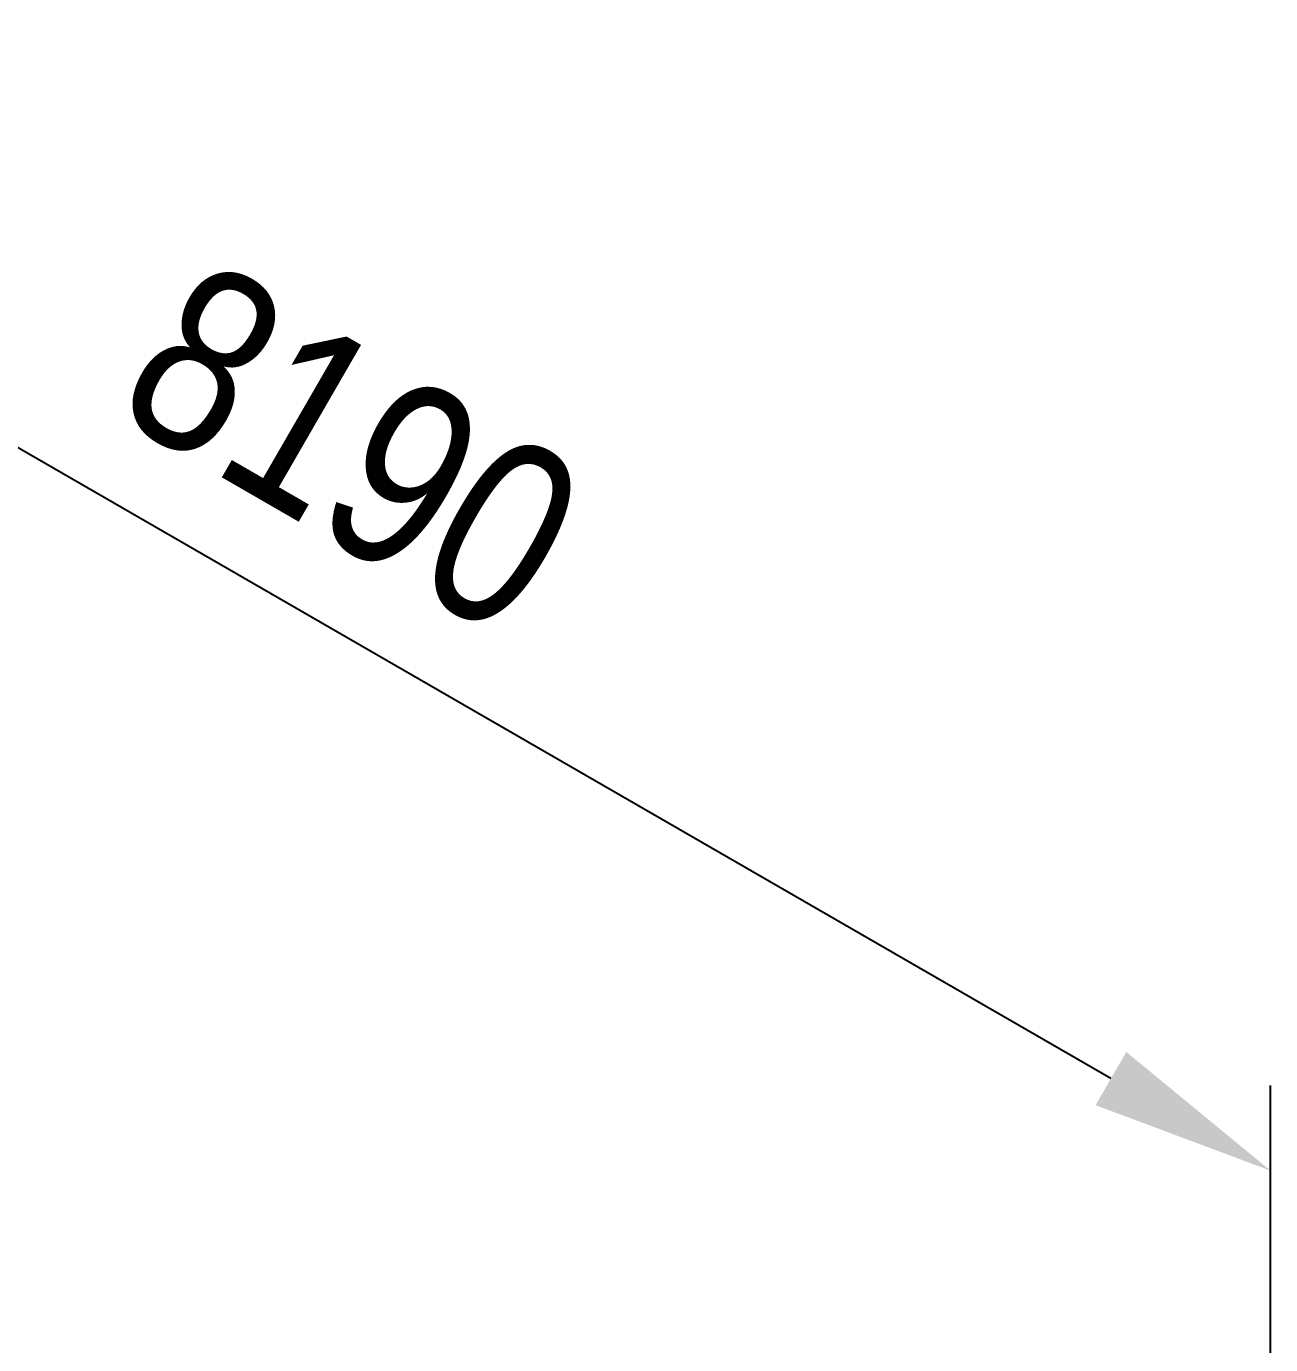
# Model space of a CAD drawing. Header units: millimetres. Extents: x 0 to 594, y 0 to 420.
# Drawn here: x 340.46 to 357.33, y 188.71 to 206.59 of the extents above; entities that cross this region are included whole.
import ezdxf

# ---------------------------------------------------------------- set-up
doc = ezdxf.new("R2010")
doc.units = ezdxf.units.MM
doc.header["$LTSCALE"] = 0.25
doc.layers.add('치수', color=1, linetype='Continuous')
doc.styles.add('AdskIsoMetric', font='arial.ttf', dxfattribs={"width": 0.8, "height": 2.5})
doc.styles.add('AdskIsoMetric-30', font='arial.ttf', dxfattribs={"width": 0.8, "height": 2.5})
doc.dimstyles.new('AdskIsoMetric', dxfattribs={"dimtxt": 2.5, "dimasz": 2.5, "dimexe": 1, "dimexo": 2, "dimgap": 0.8, "dimtad": 1, "dimdec": 0, "dimrnd": 1, "dimzin": 0, "dimdsep": 46, "dimtxsty": 'AdskIsoMetric', "dimcen": 0, "dimclrt": 7, "dimadec": 0, "dimazin": 0, "dimtfac": 1, "dimtdec": 0, "dimtmove": 1, "dimatfit": 3, "dimfxl": 0, "dimfrac": 2, "dimtolj": 1, "dimtzin": 0, "dimarcsym": 0})

# ---------------------------------------------------------------- blocks, each defined once
blk = doc.blocks.new('*D90')
at = {"layer": 'Defpoints', "color": 0}
for p in [(332.4495529231023, 205.4327204198941), (332.4495529303339, 190.4327204198941), (357.3315976226559, 176.0670652308359)]:
    blk.add_point(p, dxfattribs=at)
at = {"layer": '치수', "color": 0, "lineweight": -2}
for p, q in [((332.4495529292205, 192.7421214968114), (332.4495529225456, 206.5874209583528)), ((355.1665341055095, 192.31706523005), (334.6146164330171, 204.18272042068)), ((357.3315976215425, 178.3764663077532), (357.3315976148676, 192.2217657692945))]:
    blk.add_line(p, q, dxfattribs=at)
at = {"layer": '치수', "color": 0}
for points in [[(334.8229497662195, 204.5435643389991), (334.4062830998147, 203.8218765023609), (332.4495529231023, 205.4327204198941)], [(355.3748674387118, 192.6779091483692), (354.9582007723071, 191.9562213117309), (357.3315976154243, 191.0670652308359)]]:
    blk.add_solid(points, dxfattribs=at)
at = {"layer": '치수', "color": 7, "insert": (344.8905752680013, 200.8677746607553), "char_height": 2.5, "attachment_point": 5, "rotation": 330.0000000207971, "style": 'AdskIsoMetric-30'}
blk.add_mtext('\\A1;8190', dxfattribs=at)

msp = doc.modelspace()

# ---------------------------------------------------------------- dimensions: what is measured, and where the dimension line sits
at = {"layer": '치수'}
dim = msp.add_linear_dim(base=(332.4495529231023, 205.4327204198941), p1=(357.3315976226559, 176.0670652308359), p2=(332.4495529303339, 190.4327204198941), angle=150.000000020797, text='8190', dimstyle='AdskIsoMetric', override={"dimtad": 0, "dimlfac": 285.0430031582878, "dimtxsty": 'AdskIsoMetric-30', "dimse1": 0, "dimse2": 0, "dimsd1": 0, "dimsd2": 0, "dimtmove": 1}, dxfattribs=at)
dim.commit()
dim.dimension.update_dxf_attribs({"geometry": '*D90', "text_midpoint": (344.8905752680013, 200.8677746607553), "dimtype": 160})

doc.saveas('drawing.dxf')
